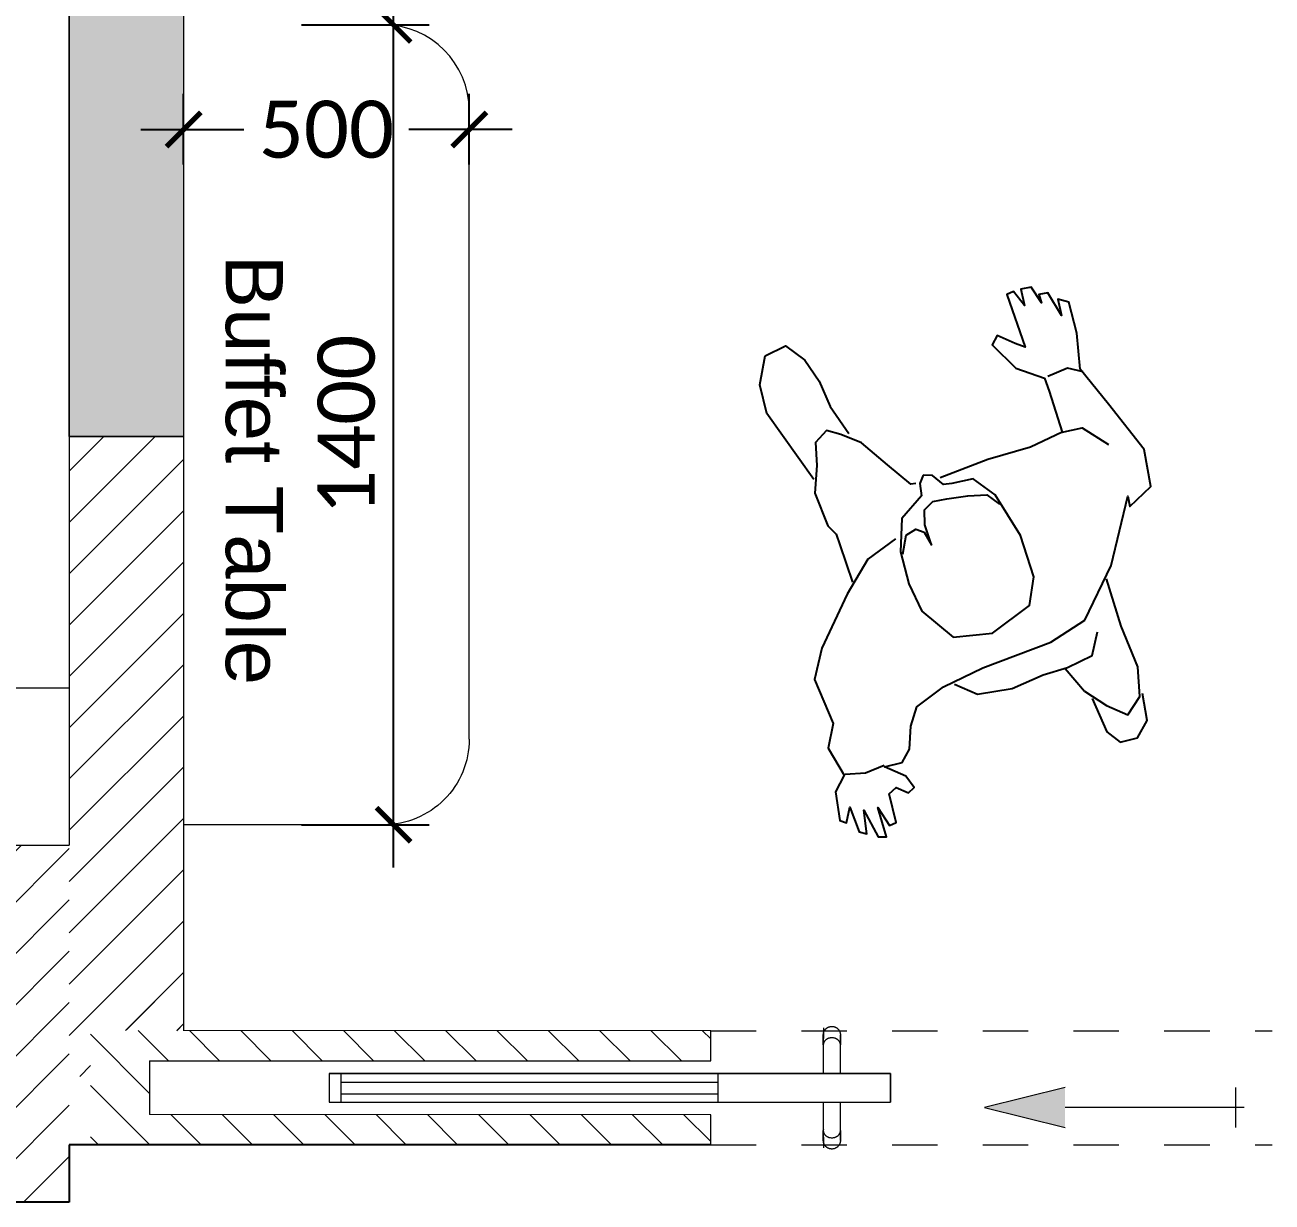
# Model space of a CAD drawing. Header units: millimetres. Extents: x -18512 to 101824, y -95768 to 52898.
# Drawn here: x 21480 to 23663, y -56457 to -54397 of the extents above; entities that cross this region are included whole.
import ezdxf

# ---------------------------------------------------------------- set-up
doc = ezdxf.new("R2010")
doc.units = ezdxf.units.MM
doc.header["$LTSCALE"] = 25
doc.header["$PDMODE"] = 3
doc.linetypes.add('Dash', pattern=[6.35, 3.175, -3.175])
doc.layers.get('0').update_dxf_attribs({"color": 254, "lineweight": 0})
doc.layers.get('Defpoints').update_dxf_attribs({"lineweight": 0})
for name, color, linetype, lineweight in [('-cabinets', 3, 'Continuous', 9), ('_FW_FUR_FIXED', 62, 'Continuous', 0), ('A-DOOR', 31, 'Continuous', 18), ('A-DOOR-FRAM', 1, 'Continuous', 18), ('A-DOOR-GLAZ', 1, 'Continuous', 18), ('Furniture - loose', 1, 'Continuous', 5), ('hatch', 252, 'Continuous', 0), ('I-WALL', 2, 'Continuous', 9), ('S-COLS', 6, 'Continuous', 9), ('X2$0$A-DETL-GENF', 92, 'Continuous', 9), ('X2$0$I-WALL', 2, 'Continuous', 18)]:
    doc.layers.add(name, color=color, linetype=linetype, lineweight=lineweight)
for name, color, linetype in [('1_Wall finish', 2, 'Continuous'), ('A-RNAME', 7, 'Continuous'), ('AR WALL HATCH', 8, 'Continuous'), ('WD-PEOPLE', 8, 'Continuous')]:
    doc.layers.add(name, color=color, linetype=linetype)
doc.styles.add('FW_Calibri', font='calibri.ttf')
doc.styles.get("Standard").update_dxf_attribs({"font": 'arial.ttf'})
doc.dimstyles.new('1-50', dxfattribs={"dimscale": 50, "dimtxt": 2, "dimasz": 1.2, "dimexe": 1.25, "dimexo": 0.625, "dimtad": 1, "dimdec": 0, "dimtxsty": 'FW_Calibri', "dimblk": 'ARCHTICK', "dimcen": 2.5, "dimdle": 1.5, "dimadec": 0, "dimazin": 0, "dimtfac": 1, "dimtdec": 0, "dimtmove": 0, "dimatfit": 3, "dimfxl": 6, "dimfxlon": 1, "dimarcsym": 0})
pattern_1 = [(45, (15109.02, 35539.32), (-44.90128, 44.90128), [])]

# ---------------------------------------------------------------- blocks, each defined once
blk = doc.blocks.new('FP_27-GROUND FLOOR PLAN')
at = {"layer": 'A-DOOR'}
blk.add_line((-185.4, 222), (-185.4, 172), dxfattribs=at)
blk = doc.blocks.new('FP_28-GROUND FLOOR PLAN')
at = {"layer": 'A-DOOR'}
blk.add_line((-155.4, 172), (-155.4, 222), dxfattribs=at)
blk = doc.blocks.new('FP_29-GROUND FLOOR PLAN')
at = {"layer": 'A-DOOR'}
for p, q in [((-184.8, 160.3), (-184.8, 154.5)), ((-184.8, 154.5), (-184.8, 149.8)), ((-184.8, 149.8), (-184.8, 146.1)), ((-184.8, 146.1), (-184.8, 143.5)), ((-184.8, 143.5), (-184.8, 141.9))]:
    blk.add_line(p, q, dxfattribs=at)
at = {"layer": 'A-DOOR', "flags": 128}
for points in [[(-185.4, 172), (-185.4, 164.9), (-185.4, 159.7), (-185.4, 156.4), (-185.4, 154.9), (-185.4, 154.8)], [(-185.4, 154.8), (-185.4, 155.8), (-185.4, 158.6), (-185.4, 163.2), (-185.4, 169.8), (-185.4, 172)], [(-170.4, 139.8), (-171, 139.8), (-171.6, 139.9), (-172.2, 139.9), (-172.8, 140), (-173.4, 140.1), (-174, 140.2), (-174.5, 140.4), (-175.1, 140.6), (-175.7, 140.8), (-176.2, 141), (-176.8, 141.2), (-177.3, 141.5), (-177.8, 141.8), (-178.4, 142.1), (-178.9, 142.4), (-179.3, 142.8), (-179.8, 143.2), (-180.3, 143.5), (-180.7, 143.9), (-181.1, 144.4), (-181.6, 144.8), (-181.9, 145.3), (-182.3, 145.7), (-182.7, 146.2), (-183, 146.7), (-183.3, 147.2), (-183.6, 147.7), (-183.9, 148.3), (-184.1, 148.8), (-184.4, 149.4), (-184.6, 149.9), (-184.8, 150.5), (-184.9, 151.1), (-185.1, 151.7), (-185.2, 152.3), (-185.3, 152.9), (-185.3, 153.5), (-185.4, 154.1), (-185.4, 154.7), (-185.4, 154.8)]]:
    blk.add_lwpolyline(points, dxfattribs=at)
blk = doc.blocks.new('FP_30-GROUND FLOOR PLAN')
at = {"layer": 'A-DOOR', "flags": 128}
for points in [[(-155.4, 154.8), (-155.4, 154.2), (-155.4, 153.6), (-155.5, 153), (-155.6, 152.4), (-155.7, 151.8), (-155.8, 151.2), (-156, 150.7), (-156.2, 150.1), (-156.4, 149.5), (-156.6, 149), (-156.8, 148.4), (-157.1, 147.9), (-157.4, 147.4), (-157.7, 146.8), (-158, 146.3), (-158.4, 145.9), (-158.7, 145.4), (-159.1, 144.9), (-159.5, 144.5), (-159.9, 144.1), (-160.4, 143.6), (-160.8, 143.3), (-161.3, 142.9), (-161.8, 142.5), (-162.3, 142.2), (-162.8, 141.9), (-163.3, 141.6), (-163.9, 141.3), (-164.4, 141.1), (-165, 140.8), (-165.5, 140.6), (-166.1, 140.4), (-166.7, 140.3), (-167.3, 140.1), (-167.8, 140), (-168.4, 139.9), (-169, 139.9), (-169.6, 139.8), (-170.2, 139.8), (-170.4, 139.8)], [(-155.4, 172), (-155.4, 164.9), (-155.4, 159.7), (-155.4, 156.4), (-155.4, 154.9), (-155.4, 154.8)], [(-155.4, 154.8), (-155.4, 155.8), (-155.4, 158.6), (-155.4, 163.2), (-155.4, 169.8), (-155.4, 172)]]:
    blk.add_lwpolyline(points, dxfattribs=at)
blk = doc.blocks.new('FP_31-GROUND FLOOR PLAN')
at = {"layer": 'A-DOOR'}
blk.add_line((-185.4, 222), (-185.4, 172), dxfattribs=at)
blk = doc.blocks.new('FP_32-GROUND FLOOR PLAN')
at = {"layer": 'A-DOOR'}
blk.add_line((-155.4, 172), (-155.4, 222), dxfattribs=at)
blk = doc.blocks.new('FP_33-GROUND FLOOR PLAN')
at = {"layer": 'A-DOOR'}
blk.add_line((-155.4, 272), (-155.4, 322), dxfattribs=at)
blk = doc.blocks.new('FP_34-GROUND FLOOR PLAN')
at = {"layer": 'A-DOOR'}
blk.add_line((-185.4, 322), (-185.4, 272), dxfattribs=at)
blk = doc.blocks.new('FP_35-GROUND FLOOR PLAN')
at = {"layer": 'A-DOOR', "flags": 128}
for points in [[(-170.4, 354.4), (-169.8, 354.4), (-169.2, 354.3), (-168.6, 354.3), (-168, 354.2), (-167.4, 354.1), (-166.8, 354), (-166.2, 353.8), (-165.7, 353.6), (-165.1, 353.4), (-164.5, 353.2), (-164, 353), (-163.5, 352.7), (-162.9, 352.4), (-162.4, 352.1), (-161.9, 351.8), (-161.4, 351.4), (-161, 351), (-160.5, 350.7), (-160.1, 350.3), (-159.6, 349.8), (-159.2, 349.4), (-158.8, 348.9), (-158.5, 348.5), (-158.1, 348), (-157.8, 347.5), (-157.5, 347), (-157.2, 346.5), (-156.9, 345.9), (-156.6, 345.4), (-156.4, 344.8), (-156.2, 344.3), (-156, 343.7), (-155.9, 343.1), (-155.7, 342.5), (-155.6, 341.9), (-155.5, 341.3), (-155.5, 340.7), (-155.4, 340.1), (-155.4, 339.5), (-155.4, 339.4)], [(-155.4, 322), (-155.4, 329.1), (-155.4, 334.3), (-155.4, 337.7), (-155.4, 339.3), (-155.4, 339.4)], [(-155.4, 339.4), (-155.4, 338.5), (-155.4, 335.7), (-155.4, 331), (-155.4, 324.6), (-155.4, 322)]]:
    blk.add_lwpolyline(points, dxfattribs=at)
blk = doc.blocks.new('FP_36-GROUND FLOOR PLAN')
at = {"layer": 'A-DOOR'}
for p, q in [((-185, 352), (-185, 350.4)), ((-185, 350.4), (-185, 347.8)), ((-185, 347.8), (-185, 344.1)), ((-185, 344.1), (-185, 339.3)), ((-185, 339.3), (-185, 333.5))]:
    blk.add_line(p, q, dxfattribs=at)
at = {"layer": 'A-DOOR', "flags": 128}
for points in [[(-185.4, 339.4), (-185.4, 340), (-185.3, 340.6), (-185.3, 341.2), (-185.2, 341.8), (-185.1, 342.4), (-185, 342.9), (-184.8, 343.5), (-184.6, 344.1), (-184.4, 344.7), (-184.2, 345.2), (-184, 345.8), (-183.7, 346.3), (-183.4, 346.8), (-183.1, 347.3), (-182.8, 347.9), (-182.4, 348.3), (-182.1, 348.8), (-181.7, 349.3), (-181.3, 349.7), (-180.8, 350.1), (-180.4, 350.6), (-179.9, 350.9), (-179.5, 351.3), (-179, 351.7), (-178.5, 352), (-178, 352.3), (-177.5, 352.6), (-176.9, 352.9), (-176.4, 353.1), (-175.8, 353.4), (-175.3, 353.6), (-174.7, 353.8), (-174.1, 353.9), (-173.5, 354), (-172.9, 354.2), (-172.3, 354.3), (-171.7, 354.3), (-171.2, 354.4), (-170.6, 354.4), (-170.4, 354.4)], [(-185.4, 322), (-185.4, 329.1), (-185.4, 334.3), (-185.4, 337.7), (-185.4, 339.3), (-185.4, 339.4)], [(-185.4, 339.4), (-185.4, 338.5), (-185.4, 335.7), (-185.4, 331), (-185.4, 324.6), (-185.4, 322)]]:
    blk.add_lwpolyline(points, dxfattribs=at)
blk = doc.blocks.new('FP_37-GROUND FLOOR PLAN')
at = {"layer": 'A-DOOR'}
blk.add_line((-155.4, 272), (-155.4, 322), dxfattribs=at)
blk = doc.blocks.new('FP_38-GROUND FLOOR PLAN')
at = {"layer": 'A-DOOR'}
blk.add_line((-185.4, 322), (-185.4, 272), dxfattribs=at)
blk = doc.blocks.new('A  Naga_Sliding-Panel_Rail Wooden - NAGA- Formal Dinings sliding door _WD10_-8185855-GROUND FLOOR PLAN')
at = {"layer": 'A-DOOR', "lineweight": 18}
for p, q in [((-367.7, 272), (-1350, 272)), ((-1350, 272), (-1350, 222)), ((-367.7, 222), (-367.7, 272)), ((-1350, 222), (-367.7, 222))]:
    blk.add_line(p, q, dxfattribs=at)
at = {"layer": 'A-DOOR'}
for points, knots in [([(-470.4, 334.5), (-471.4, 334.5), (-472.9, 334.3), (-474.9, 334), (-476.2, 333.6), (-477.5, 333.1), (-478.7, 332.5), (-479.6, 331.9), (-480.3, 331.4), (-480.8, 331), (-481.2, 330.7), (-481.8, 330.1), (-482.5, 329.4), (-483.2, 328.6), (-483.8, 327.7), (-484.3, 326.8), (-484.7, 325.8), (-485, 324.9), (-485.2, 323.9), (-485.4, 322.9), (-485.4, 322), (-485.4, 321.1), (-485.3, 320.5), (-485.2, 320.2)], [0, 0, 0, 0, 0.0555556, 0.0833333, 0.1111111, 0.1388889, 0.1666667, 0.1944444, 0.2083333, 0.2222222, 0.2361111, 0.25, 0.2777778, 0.3055556, 0.3333333, 0.3611111, 0.3888889, 0.4166667, 0.4444444, 0.4722222, 0.5, 0.5277778, 0.5494324, 0.5494324, 0.5494324, 0.5494324]), ([(-455.5, 320.2), (-455.5, 320.5), (-455.4, 321.1), (-455.4, 322), (-455.4, 322.9), (-455.5, 323.9), (-455.8, 324.9), (-456.1, 325.8), (-456.4, 326.6), (-456.7, 327.2), (-457.1, 327.8), (-457.6, 328.6), (-458.3, 329.4), (-459, 330.1), (-459.5, 330.7), (-460, 331), (-460.5, 331.4), (-461.2, 331.9), (-462.1, 332.5), (-463.3, 333.1), (-464.3, 333.5), (-465.2, 333.8), (-466.2, 334), (-467.8, 334.3), (-469.4, 334.5), (-470.4, 334.5)], [0.4506026, 0.4506026, 0.4506026, 0.4506026, 0.4722222, 0.5, 0.5277778, 0.5555556, 0.5833333, 0.6111111, 0.6388889, 0.6527778, 0.6666667, 0.6944444, 0.7222222, 0.75, 0.7638889, 0.7777778, 0.7916667, 0.8055556, 0.8333333, 0.8611111, 0.8888889, 0.9027778, 0.9166667, 0.9444444, 1, 1, 1, 1]), ([(-455.4, 321.2), (-455.4, 321.3), (-455.4, 321.5), (-455.4, 321.8), (-455.4, 322)], [-0.52158588, -0.52158588, -0.52158588, -0.52158588, -0.515625, -0.5, -0.5, -0.5, -0.5]), ([(-485.2, 173.8), (-485.3, 173.5), (-485.4, 172.9), (-485.4, 172), (-485.4, 171), (-485.2, 170.1), (-485, 169.1), (-484.7, 168.2), (-484.4, 167.4), (-484, 166.8), (-483.7, 166.2), (-483.2, 165.4), (-482.5, 164.5), (-481.8, 163.8), (-481.2, 163.3), (-480.8, 162.9), (-480.3, 162.6), (-479.6, 162.1), (-478.7, 161.5), (-477.5, 160.9), (-476.4, 160.5), (-475.5, 160.2), (-474.6, 160), (-472.9, 159.6), (-471.4, 159.5), (-470.4, 159.5)], [0.450595, 0.450595, 0.450595, 0.450595, 0.4722222, 0.5, 0.5277778, 0.5555556, 0.5833333, 0.6111111, 0.6388889, 0.6527778, 0.6666667, 0.6944444, 0.7222222, 0.75, 0.7638889, 0.7777778, 0.7916667, 0.8055556, 0.8333333, 0.8611111, 0.8888889, 0.9027778, 0.9166667, 0.9444444, 1, 1, 1, 1]), ([(-485.4, 172.8), (-485.4, 172.7), (-485.4, 172.5), (-485.4, 172.2), (-485.4, 172)], [-0.52158449, -0.52158449, -0.52158449, -0.52158449, -0.515625, -0.5, -0.5, -0.5, -0.5]), ([(-470.4, 159.5), (-469.4, 159.5), (-467.8, 159.6), (-465.9, 160), (-464.6, 160.4), (-463.3, 160.9), (-462.1, 161.5), (-461.2, 162.1), (-460.5, 162.6), (-460, 162.9), (-459.5, 163.3), (-458.9, 163.8), (-458.3, 164.5), (-457.6, 165.4), (-457, 166.3), (-456.5, 167.2), (-456.1, 168.2), (-455.8, 169.1), (-455.5, 170.1), (-455.4, 171), (-455.4, 172), (-455.4, 172.9), (-455.5, 173.5), (-455.5, 173.8)], [0, 0, 0, 0, 0.0555556, 0.0833333, 0.1111111, 0.1388889, 0.1666667, 0.1944444, 0.2083333, 0.2222222, 0.2361111, 0.25, 0.2777778, 0.3055556, 0.3333333, 0.3611111, 0.3888889, 0.4166667, 0.4444444, 0.4722222, 0.5, 0.5277778, 0.5494412, 0.5494412, 0.5494412, 0.5494412])]:
    blk.add_open_spline(points, degree=3, knots=knots, dxfattribs=at)
for points in [[(-485.4, 322), (-485.4, 321.7), (-485.4, 321.5), (-485.4, 321.2)], [(-455.4, 172), (-455.4, 172.3), (-455.4, 172.5), (-455.4, 172.8)]]:
    blk.add_open_spline(points, degree=3, dxfattribs=at)
at = {"layer": 'A-DOOR-FRAM'}
for p, q in [((-1350, 272), (-1350, 222)), ((-1350, 272), (-1330, 272)), ((-1330, 272), (-1330, 222)), ((-670, 272), (-670, 222)), ((-670, 272), (-367.7, 272)), ((-367.7, 272), (-367.7, 222)), ((-1350, 222), (-1330, 222)), ((-670, 222), (-367.7, 222))]:
    blk.add_line(p, q, dxfattribs=at)
at = {"layer": 'A-DOOR-GLAZ'}
for p, q in [((-1330, 272), (-670, 272)), ((-1330, 257), (-670, 257)), ((-1330, 236.3), (-670, 236.3)), ((-1330, 222), (-670, 222))]:
    blk.add_line(p, q, dxfattribs=at)
at = {"layer": 'A-DOOR'}
for name in ['FP_36-GROUND FLOOR PLAN', 'FP_35-GROUND FLOOR PLAN', 'FP_34-GROUND FLOOR PLAN', 'FP_38-GROUND FLOOR PLAN', 'FP_33-GROUND FLOOR PLAN', 'FP_37-GROUND FLOOR PLAN', 'FP_27-GROUND FLOOR PLAN', 'FP_31-GROUND FLOOR PLAN', 'FP_28-GROUND FLOOR PLAN', 'FP_32-GROUND FLOOR PLAN', 'FP_29-GROUND FLOOR PLAN', 'FP_30-GROUND FLOOR PLAN']:
    blk.add_blockref(name, (-300, 0), dxfattribs=at)
blk = doc.blocks.new('A$C777636C6')
for points in [[(0.2125, 0.6175), (0.2142, 0.6672), (0.2039, 0.6878), (0.1799, 0.693), (0.1577, 0.6775), (0.1474, 0.6415)], [(0.3599, 0.3036), (0.4062, 0.3122), (0.4524, 0.3431), (0.5159, 0.3945), (0.5433, 0.4288), (0.5467, 0.494), (0.5673, 0.5214), (0.5638, 0.5643), (0.5844, 0.5798), (0.5964, 0.6175), (0.5896, 0.6244), (0.5758, 0.6072), (0.5793, 0.6432), (0.5707, 0.6501), (0.5604, 0.6192), (0.5587, 0.6604), (0.5484, 0.6655), (0.5416, 0.6244), (0.5381, 0.6535), (0.5279, 0.6535), (0.5193, 0.6141), (0.5073, 0.6106), (0.4953, 0.6244), (0.485, 0.6209), (0.4884, 0.6021), (0.509, 0.578), (0.485, 0.5832), (0.4679, 0.5712), (0.4524, 0.5437), (0.4336, 0.5232), (0.389, 0.5146), (0.3291, 0.5146), (0.2297, 0.5232), (0.1748, 0.5163), (0.1097, 0.4648), (0.048, 0.3894), (0.0514, 0.4031), (0.0137, 0.3911), (0, 0.3413), (0.0171, 0.2642), (0.0308, 0.2041), (0.0137, 0.1578), (0.0051, 0.1149), (0.0171, 0.1046), (0.0223, 0.1269), (0.0257, 0.0909), (0.0377, 0.0875), (0.0394, 0.0995), (0.0428, 0.0738), (0.0566, 0.0703), (0.0617, 0.0926), (0.0668, 0.0686), (0.0771, 0.0686), (0.0857, 0.1441), (0.096, 0.1338), (0.1131, 0.1132), (0.1251, 0.1218), (0.1097, 0.1647), (0.0805, 0.1938), (0.0823, 0.2127), (0.0908, 0.271), (0.1388, 0.271), (0.1988, 0.2607), (0.2683, 0.2547)], [(0.2279, 0.5643), (0.2177, 0.6038), (0.1988, 0.6347), (0.1782, 0.6587), (0.1525, 0.6432), (0.1371, 0.6055), (0.1337, 0.5455), (0.1234, 0.4786)], [(0.3736, 0.518), (0.3513, 0.5437), (0.3051, 0.5575), (0.2588, 0.5592), (0.2245, 0.5643), (0.1868, 0.5643), (0.1662, 0.5386)], [(0.509, 0.5763), (0.5364, 0.5746), (0.5621, 0.5643)], [(0.36, 0.3268), (0.3445, 0.3053), (0.3291, 0.3036), (0.3205, 0.3122), (0.3188, 0.3322), (0.3153, 0.3036), (0.3068, 0.2847), (0.2913, 0.2796), (0.2725, 0.2847), (0.2451, 0.2933), (0.2211, 0.3036), (0.2108, 0.3225)], [(0.3018, 0.2471), (0.3085, 0.2453), (0.3256, 0.2075), (0.3445, 0.1647), (0.365, 0.1424), (0.3805, 0.1286), (0.401, 0.1372), (0.413, 0.1664), (0.4319, 0.199), (0.4353, 0.247), (0.4302, 0.2624), (0.4319, 0.2779), (0.4387, 0.331)], [(0.0925, 0.271), (0.0634, 0.2779), (0.0411, 0.3139)], [(0.0291, 0.2093), (0.0463, 0.1955), (0.0754, 0.1938)], [(0.425, 0.1818), (0.4439, 0.072), (0.4353, 0.0326), (0.4113, 0), (0.3805, 0), (0.365, 0.0292), (0.3599, 0.0635), (0.3616, 0.1012), (0.3548, 0.1458)]]:
    blk.add_lwpolyline(points)
blk.add_lwpolyline([(0.2879, 0.2412), (0.297, 0.2498), (0.3021, 0.2659), (0.3399, 0.2819), (0.3616, 0.3225), (0.3702, 0.3671), (0.3702, 0.4082), (0.3472, 0.4592), (0.2964, 0.4775), (0.2343, 0.4654), (0.212, 0.4328), (0.2039, 0.3739), (0.2108, 0.3087), (0.2285, 0.2756), (0.2576, 0.2688), (0.2684, 0.2648), (0.2765, 0.2476)], close=True)
blk = doc.blocks.new('_ArchTick')
at = {"color": 0, "linetype": 'ByBlock', "const_width": 0.15}
blk.add_lwpolyline([(-0.5, -0.5), (0.5, 0.5)], dxfattribs=at)
blk = doc.blocks.new('*D403')
at = {"layer": 'Defpoints', "color": 0, "transparency": 16777216}
for p in [(21933.1, -54396.9), (22125.6, -54396.9), (21933.1, -55796.9)]:
    blk.add_point(p, dxfattribs=at)
at = {"layer": 'I-WALL', "color": 0, "lineweight": -2, "transparency": 16777216}
for p, q in [((22125.6, -55871.9), (22125.6, -54321.9)), ((21964.3, -54396.9), (22188.1, -54396.9)), ((21964.3, -55796.9), (22188.1, -55796.9))]:
    blk.add_line(p, q, dxfattribs=at)
at = {"layer": 'I-WALL', "color": 0, "lineweight": -2, "transparency": 16777216, "xscale": 59.99999999999995, "yscale": 59.99999999999995, "zscale": 59.99999999999995}
for p, rotation in [((22125.6, -54396.9), 90), ((22125.6, -55796.9), 270)]:
    blk.add_blockref('_ArchTick', p, dxfattribs=dict(at, rotation=rotation))
at = {"layer": 'I-WALL', "color": 0, "transparency": 16777216, "insert": (22043.1, -55096.9), "char_height": 100, "attachment_point": 5, "rotation": 90, "style": 'FW_Calibri'}
blk.add_mtext('1400', dxfattribs=at)
blk = doc.blocks.new('*D404')
at = {"layer": 'Defpoints', "color": 0, "transparency": 16777216}
for p in [(22258.1, -54580), (21758.1, -54672.8), (22258.1, -54672.8)]:
    blk.add_point(p, dxfattribs=at)
at = {"layer": 'I-WALL', "color": 0, "lineweight": -2, "transparency": 16777216}
for p, q in [((21758.1, -54641.5), (21758.1, -54517.5)), ((22258.1, -54641.5), (22258.1, -54517.5)), ((21683.1, -54580), (21863.7, -54580)), ((22333.1, -54580), (22152.5, -54580))]:
    blk.add_line(p, q, dxfattribs=at)
at = {"layer": 'I-WALL', "color": 0, "lineweight": -2, "transparency": 16777216, "xscale": 59.99999999999995, "yscale": 59.99999999999995, "zscale": 59.99999999999995, "rotation": 180}
blk.add_blockref('_ArchTick', (21758.1, -54580), dxfattribs=at)
at = {"layer": 'I-WALL', "color": 0, "lineweight": -2, "transparency": 16777216, "xscale": 59.99999999999995, "yscale": 59.99999999999995, "zscale": 59.99999999999995}
blk.add_blockref('_ArchTick', (22258.1, -54580), dxfattribs=at)
at = {"layer": 'I-WALL', "color": 0, "transparency": 16777216, "insert": (22008.1, -54580), "char_height": 100, "attachment_point": 5, "style": 'FW_Calibri'}
blk.add_mtext('500', dxfattribs=at)

msp = doc.modelspace()

# ---------------------------------------------------------------- hatches: boundary and pattern name
at = {"layer": 'AR WALL HATCH', "lineweight": 5, "ltscale": 25}
h = msp.add_hatch(dxfattribs=at)
h.set_pattern_fill('ANSI31', color=256, scale=20, style=0)
h.set_pattern_definition(pattern_1)
h.paths.add_polyline_path([(21758.1, -55117.4), (21758.1, -56157.3), (21595.1, -56157.3), (21595.1, -56237.4), (21558.1, -56237.4), (21558.1, -55117.4)])
h = msp.add_hatch(dxfattribs=at)
h.set_pattern_fill('ANSI31', color=256, scale=20, style=0)
h.set_pattern_definition(pattern_1)
h.paths.add_polyline_path([(21558.1, -55137.4), (21758.1, -55137.4), (21758.1, -55907.4), (21558.1, -55907.4), (21558.1, -55608.8)], flags=0)
h = msp.add_hatch(dxfattribs=at)
h.set_pattern_fill('ANSI31', color=256, scale=20, style=0)
h.set_pattern_definition([(45, (-5e-12, -25850), (-44.90128, 44.90128), [])])
h.paths.add_polyline_path([(21558.1, -55832.4), (19404.9, -55832.4), (19404.9, -56457.4), (19556.5, -56457.4), (19556.5, -55932.4), (21406.5, -55932.4), (21406.5, -56457.4), (21558.1, -56457.4)])
h = msp.add_hatch(dxfattribs=at)
h.set_pattern_fill('ANSI31', color=256, scale=20, style=0)
h.set_pattern_definition(pattern_1)
h.paths.add_polyline_path([(21758.1, -55907.4), (21758.1, -56157.4), (21658.1, -56157.4), (21658.1, -56137.4), (21558.1, -56137.4), (21558.1, -55907.4)], flags=0)
h = msp.add_hatch(dxfattribs=at)
h.set_pattern_fill('ANSI31', color=256, scale=20, style=0)
h.set_pattern_definition([(135, (9411.8, 44025.98), (-44.90128, -44.90128), [])])
h.paths.add_polyline_path([(21595.1, -56357.4), (21595.1, -56157.3), (22680.8, -56157.4), (22680.8, -56210.3), (21698.6, -56210.3), (21698.6, -56304.3), (22680.8, -56304.4), (22680.8, -56357.3)])
at = {"layer": 'S-COLS', "lineweight": 5}
msp.add_hatch(color=252, dxfattribs=at).paths.add_polyline_path([(21758.1, -53517.4), (21758.1, -55117.4), (21558.1, -55117.4), (21558.1, -53517.4)], flags=0)
at = {"layer": 'X2$0$A-DETL-GENF', "lineweight": 18}
msp.add_hatch(color=256, dxfattribs=at).paths.add_polyline_path([(23301, -56327.1), (23160, -56292), (23301, -56256.8), (23301, -56307.6)], flags=0)

# ---------------------------------------------------------------- linework, layer by layer
at = {"layer": '-cabinets'}
msp.add_line((20004.9, -55557.4), (21558.1, -55557.4), dxfattribs=at)
at = {"layer": '1_Wall finish', "color": 2}
for p, q in [((21558.1, -56357.4), (21558.1, -56457.4)), ((21558.1, -56457.4), (21406.5, -56457.4))]:
    msp.add_line(p, q, dxfattribs=at)
msp.add_lwpolyline([(22680.8, -56357.3), (21558.1, -56357.4)], dxfattribs=at)
at = {"layer": '_FW_FUR_FIXED', "lineweight": 9}
msp.add_lwpolyline([(21643.4, -56357.3), (21643.4, -56357.2), (21674.7, -56357.2), (21674.7, -56357.3)], dxfattribs=at)
at = {"layer": 'Furniture - loose', "color": 1}
msp.add_line((22258.1, -55646.9), (22258.1, -54546.9), dxfattribs=at)
msp.add_lwpolyline([(22258.1, -55646.9), (22258.1, -55646.9, -0.414214), (22108.1, -55796.9), (21758.1, -55796.9)], format="xyb", dxfattribs=at)
msp.add_arc((22108.1, -54546.9), 150, 359.9997, 89.9997, dxfattribs=at)
at = {"layer": 'hatch', "linetype": 'Dash', "lineweight": 9}
for p, q in [((22680.8, -56157.4), (23663.1, -56157.4)), ((22680.8, -56357.3), (23663.1, -56357.4))]:
    msp.add_line(p, q, dxfattribs=at)
at = {"layer": 'I-WALL'}
for p, q in [((21758.1, -53498.4), (21758.1, -56157.4)), ((21558.1, -53717.4), (21558.1, -55832.4)), ((21558.1, -55117.4), (21758.1, -55117.4)), ((19404.9, -55832.4), (21558.1, -55832.4))]:
    msp.add_line(p, q, dxfattribs=at)
at = {"layer": 'S-COLS', "color": 8}
for p, q in [((21558.1, -55117.4), (21558.1, -53517.4)), ((21758.1, -53517.4), (21758.1, -55117.4)), ((21758.1, -55117.4), (21558.1, -55117.4))]:
    msp.add_line(p, q, dxfattribs=at)
at = {"layer": 'X2$0$A-DETL-GENF'}
for p, q in [((23301, -56256.8), (23160, -56292)), ((23599.7, -56327.1), (23599.7, -56256.8)), ((23160, -56292), (23301, -56327.1)), ((23614.5, -56292), (23301, -56292))]:
    msp.add_line(p, q, dxfattribs=at)
at = {"layer": 'X2$0$I-WALL'}
for p, q in [((22680.8, -56157.4), (21758.1, -56157.3)), ((22680.8, -56210.3), (22680.8, -56157.4)), ((21698.6, -56210.3), (22680.8, -56210.3)), ((21698.6, -56210.3), (21698.6, -56304.3)), ((22680.8, -56304.4), (21698.6, -56304.3)), ((22680.8, -56357.4), (22680.8, -56304.4))]:
    msp.add_line(p, q, dxfattribs=at)

# ---------------------------------------------------------------- block references
at = {"layer": 'A-DOOR'}
msp.add_blockref('A  Naga_Sliding-Panel_Rail Wooden - NAGA- Formal Dinings sliding door _WD10_-8185855-GROUND FLOOR PLAN', (23363.1, -56504.3), dxfattribs=at)
at = {"layer": 'WD-PEOPLE', "xscale": 1278.142310049473, "yscale": 1278.142310049473, "zscale": 1278.142310049473, "rotation": 205.7806681006149}
msp.add_blockref('A$C777636C6', (23249.5, -54747.2), dxfattribs=at)

# ---------------------------------------------------------------- texts
at = {"layer": 'A-RNAME', "insert": (21932, -54314.6), "char_height": 100, "width": 1722.44, "attachment_point": 1, "rotation": 270}
msp.add_mtext('\\pxqc;Buffet Table', dxfattribs=at)

# ---------------------------------------------------------------- dimensions: what is measured, and where the dimension line sits
at = {"layer": 'I-WALL', "color": 1, "true_color": 0xf40b0b}
dim = msp.add_linear_dim(base=(22125.6, -54396.9), p1=(21933.1, -55796.9), p2=(21933.1, -54396.9), angle=90, dimstyle='1-50', dxfattribs=at)
dim.commit()
dim.dimension.update_dxf_attribs({"geometry": '*D403', "text_midpoint": (22043.1, -55096.9)})
dim = msp.add_linear_dim(base=(22258.1, -54580), p1=(21758.1, -54672.8), p2=(22258.1, -54672.8), angle=180, dimstyle='1-50', dxfattribs=at)
dim.commit()
dim.dimension.update_dxf_attribs({"geometry": '*D404', "text_midpoint": (22008.1, -54580), "text_rotation": 270})

doc.saveas('drawing.dxf')
